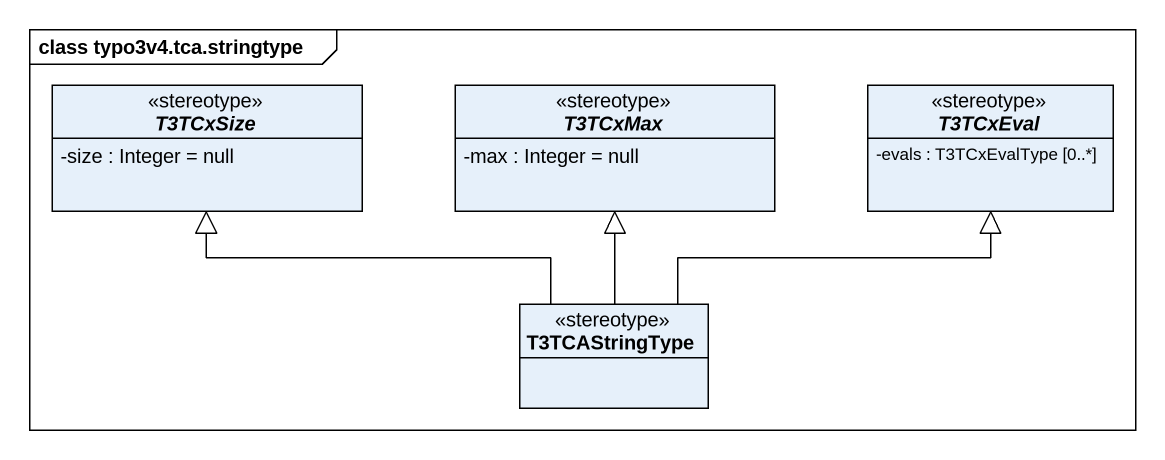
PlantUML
@startuml
mainframe class typo3v4.tca.stringtype
hide circle
hide empty members
skinparam classAttributeIconSize 0
abstract class T3TCxSize <<stereotype>> {
  -size : Integer = null
}
abstract class T3TCxMax <<stereotype>> {
  -max : Integer = null
}
abstract class T3TCxEval <<stereotype>> {
  -evals : T3TCxEvalType [0..*]
}
class T3TCAStringType <<stereotype>>
T3TCAStringType -left-|> T3TCxSize
T3TCAStringType -up-|> T3TCxMax
T3TCAStringType -right-|> T3TCxEval
@enduml
